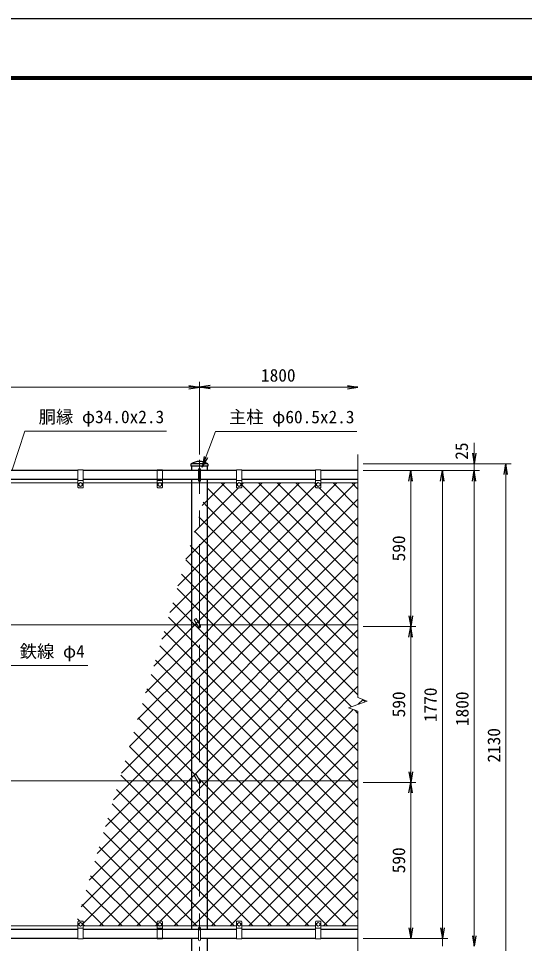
# Model space of a CAD drawing. Units: millimetres, scale not verified. Extents: x -4200 to 4200, y -2970 to 2970.
# Drawn here: x -2270 to -354, y -529 to 2970 of the extents above; entities that cross this region are included whole.
import ezdxf
from ezdxf.enums import TextEntityAlignment as Align

# ---------------------------------------------------------------- set-up
doc = ezdxf.new("R2010")
doc.units = ezdxf.units.MM
doc.header["$LTSCALE"] = 10
doc.linetypes.add('USER1', pattern=[50.8, 31.75, -6.35, 6.35, -6.35])
for name, color, linetype, lineweight in [('0-0_D-STR1', 1, 'Continuous', 25), ('0-1_D-STR3', 3, 'Continuous', 13), ('0-2_D-BMK', 2, 'USER1', 13), ('0-3_D-STR2', 7, 'Continuous', 13), ('0-4_D-STR-DIM', 7, 'Continuous', 13), ('0-A_D-STR-TXT', 7, 'Continuous', 13), ('0-C_D-TTL', 7, 'Continuous', 25)]:
    doc.layers.add(name, color=color, linetype=linetype, lineweight=lineweight)
doc.layers.add('0-5_0', color=7, linetype='Continuous')
doc.styles.add('ＭＳ ゴシック', font='')
doc.styles.get('ＭＳ ゴシック').set_extended_font_data('MS Gothic')

# ---------------------------------------------------------------- blocks, each defined once
blk = doc.blocks.new('_Open')
at = {"layer": '0-5_0'}
blk.add_line((-10, 1.667), (0, 0), dxfattribs=at)
blk.add_lwpolyline([(-10, -1.667), (0, 0), (-10, 0)], dxfattribs=at)

msp = doc.modelspace()

# ---------------------------------------------------------------- linework, layer by layer
at = {"layer": '0-0_D-STR1'}
for p, q in [((-2044.65, 1260.23), (-2324.65, 1260.23)), ((-1588.65, 1260.23), (-2024.65, 1260.23)), ((-1616.75, 1284.28), (-1616.75, 1276.23)), ((-1552.55, 1276.23), (-1616.75, 1276.23)), ((-1552.89, 1285.23), (-1616.42, 1285.23)), ((-1614.9, 1276.23), (-1614.9, 1260.23)), ((-1444.65, 1260.23), (-1580.65, 1260.23)), ((-1554.4, 1260.23), (-1554.4, 1276.23)), ((-1552.55, 1284.28), (-1552.55, 1276.23)), ((-1144.65, 1260.23), (-1424.65, 1260.23)), ((-984.65, 1260.23), (-1124.65, 1260.23)), ((-2044.65, 1226.23), (-2324.65, 1226.23)), ((-1588.65, 1226.23), (-2024.65, 1226.23)), ((-1614.9, 1226.23), (-1614.9, -475.77)), ((-1444.65, 1226.23), (-1580.65, 1226.23)), ((-1554.4, -475.77), (-1554.4, 1226.23)), ((-1144.65, 1226.23), (-1424.65, 1226.23)), ((-984.65, 1226.23), (-1124.65, 1226.23)), ((-2044.65, -475.77), (-2324.65, -475.77)), ((-1588.65, -475.77), (-2024.65, -475.77)), ((-1444.65, -475.77), (-1580.65, -475.77)), ((-1144.65, -475.77), (-1424.65, -475.77)), ((-984.65, -475.77), (-1124.65, -475.77)), ((-2044.65, -509.77), (-2324.65, -509.77)), ((-1588.65, -509.77), (-2024.65, -509.77)), ((-1444.65, -509.77), (-1580.65, -509.77)), ((-1144.65, -509.77), (-1424.65, -509.77)), ((-984.65, -509.77), (-1124.65, -509.77))]:
    msp.add_line(p, q, dxfattribs=at)
msp.add_lwpolyline([(-1614.9, -509.77), (-1614.9, -844.77), (-1554.4, -844.77), (-1554.4, -509.77)], dxfattribs=at)
for centre, radius, start, end in [((-1615.25, 1284.28), 1.5, 120.85073, 180), ((-1584.65, 1233.05), 61.17, 59.14927, 120.85073), ((-1554.05, 1284.28), 1.5, 0, 59.14927)]:
    msp.add_arc(centre, radius, start, end, dxfattribs=at)
at = {"layer": '0-1_D-STR3'}
for p, q in [((-2044.65, 1262.23), (-2044.65, 1197.23)), ((-2024.65, 1262.23), (-2044.65, 1262.23)), ((-2024.65, 1262.23), (-2024.65, 1197.23)), ((-1744.65, 1262.23), (-1744.65, 1197.23)), ((-1724.65, 1262.23), (-1744.65, 1262.23)), ((-1724.65, 1262.23), (-1724.65, 1197.23)), ((-1588.65, 1221.23), (-1588.65, 1265.23)), ((-1580.65, 1221.23), (-1580.65, 1265.23)), ((-1444.65, 1262.23), (-1444.65, 1197.23)), ((-1424.65, 1262.23), (-1444.65, 1262.23)), ((-1424.65, 1262.23), (-1424.65, 1197.23)), ((-1144.65, 1262.23), (-1144.65, 1197.23)), ((-1124.65, 1262.23), (-1144.65, 1262.23)), ((-1124.65, 1262.23), (-1124.65, 1197.23)), ((-2324.65, 1213.23), (-2044.65, 1213.23)), ((-2024.65, 1222.23), (-2044.65, 1222.23)), ((-2026.65, 1195.23), (-2042.65, 1195.23)), ((-2041.15, 1210.97), (-2034.65, 1214.73)), ((-2041.15, 1210.97), (-2041.15, 1203.48)), ((-2034.65, 1214.73), (-2028.15, 1210.97)), ((-2028.15, 1210.97), (-2028.15, 1203.48)), ((-2024.65, 1213.23), (-1444.65, 1213.23)), ((-1724.65, 1222.23), (-1744.65, 1222.23)), ((-1726.65, 1195.23), (-1742.65, 1195.23)), ((-1741.15, 1210.97), (-1734.65, 1214.73)), ((-1741.15, 1210.97), (-1741.15, 1203.48)), ((-1734.65, 1214.73), (-1728.15, 1210.97)), ((-1728.15, 1210.97), (-1728.15, 1203.48)), ((-1424.65, 1222.23), (-1444.65, 1222.23)), ((-1426.65, 1195.23), (-1442.65, 1195.23)), ((-1441.15, 1210.97), (-1434.65, 1214.73)), ((-1441.15, 1210.97), (-1441.15, 1203.48)), ((-1434.65, 1214.73), (-1428.15, 1210.97)), ((-1428.15, 1210.97), (-1428.15, 1203.48)), ((-1424.65, 1213.23), (-1144.65, 1213.23)), ((-1124.65, 1222.23), (-1144.65, 1222.23)), ((-1126.65, 1195.23), (-1142.65, 1195.23)), ((-1141.15, 1210.97), (-1134.65, 1214.73)), ((-1141.15, 1210.97), (-1141.15, 1203.48)), ((-1134.65, 1214.73), (-1128.15, 1210.97)), ((-1128.15, 1210.97), (-1128.15, 1203.48)), ((-1124.65, 1213.23), (-984.65, 1213.23)), ((-1592.74, 676.23), (-3383.5, 676.23)), ((-1604.05, 695.82), (-1597.12, 699.82)), ((-1604.05, 695.82), (-1588.12, 668.23)), ((-1597.12, 699.82), (-1581.19, 672.23)), ((-984.65, 676.23), (-1583.5, 676.23)), ((-1604.05, 105.82), (-1597.12, 109.82)), ((-1604.05, 105.82), (-1588.12, 78.23)), ((-1597.12, 109.82), (-1581.19, 82.23)), ((-1592.74, 86.23), (-3383.5, 86.23)), ((-984.65, 86.23), (-1583.5, 86.23)), ((-2044.65, -511.77), (-2044.65, -446.77)), ((-2026.65, -444.77), (-2042.65, -444.77)), ((-2041.15, -460.52), (-2041.15, -453.03)), ((-2028.15, -460.52), (-2028.15, -453.03)), ((-2024.65, -511.77), (-2024.65, -446.77)), ((-1744.65, -511.77), (-1744.65, -446.77)), ((-1726.65, -444.77), (-1742.65, -444.77)), ((-1741.15, -460.52), (-1741.15, -453.03)), ((-1728.15, -460.52), (-1728.15, -453.03)), ((-1724.65, -511.77), (-1724.65, -446.77)), ((-1444.65, -511.77), (-1444.65, -446.77)), ((-1426.65, -444.77), (-1442.65, -444.77)), ((-1441.15, -460.52), (-1441.15, -453.03)), ((-1428.15, -460.52), (-1428.15, -453.03)), ((-1424.65, -511.77), (-1424.65, -446.77)), ((-1144.65, -511.77), (-1144.65, -446.77)), ((-1126.65, -444.77), (-1142.65, -444.77)), ((-1141.15, -460.52), (-1141.15, -453.03)), ((-1128.15, -460.52), (-1128.15, -453.03)), ((-1124.65, -511.77), (-1124.65, -446.77)), ((-2324.65, -462.77), (-2044.65, -462.77)), ((-2024.65, -471.77), (-2044.65, -471.77)), ((-2041.15, -460.52), (-2034.65, -464.27)), ((-2034.65, -464.27), (-2028.15, -460.52)), ((-2024.65, -462.77), (-1444.65, -462.77)), ((-1724.65, -471.77), (-1744.65, -471.77)), ((-1741.15, -460.52), (-1734.65, -464.27)), ((-1734.65, -464.27), (-1728.15, -460.52)), ((-1588.65, -514.77), (-1588.65, -470.77)), ((-1580.65, -514.77), (-1580.65, -470.77)), ((-1424.65, -471.77), (-1444.65, -471.77)), ((-1441.15, -460.52), (-1434.65, -464.27)), ((-1434.65, -464.27), (-1428.15, -460.52)), ((-1424.65, -462.77), (-1144.65, -462.77)), ((-1124.65, -471.77), (-1144.65, -471.77)), ((-1141.15, -460.52), (-1134.65, -464.27)), ((-1134.65, -464.27), (-1128.15, -460.52)), ((-1124.65, -462.77), (-984.65, -462.77)), ((-2024.65, -511.77), (-2044.65, -511.77)), ((-1724.65, -511.77), (-1744.65, -511.77)), ((-1424.65, -511.77), (-1444.65, -511.77)), ((-1124.65, -511.77), (-1144.65, -511.77))]:
    msp.add_line(p, q, dxfattribs=at)
for points in [[(-2041.15, 1203.48), (-2034.65, 1199.73), (-2028.15, 1203.48)], [(-1741.15, 1203.48), (-1734.65, 1199.73), (-1728.15, 1203.48)], [(-1441.15, 1203.48), (-1434.65, 1199.73), (-1428.15, 1203.48)], [(-1141.15, 1203.48), (-1134.65, 1199.73), (-1128.15, 1203.48)], [(-2041.15, -453.03), (-2034.65, -449.27), (-2028.15, -453.03)], [(-1741.15, -453.03), (-1734.65, -449.27), (-1728.15, -453.03)], [(-1441.15, -453.03), (-1434.65, -449.27), (-1428.15, -453.03)], [(-1141.15, -453.03), (-1134.65, -449.27), (-1128.15, -453.03)]]:
    msp.add_lwpolyline(points, dxfattribs=at)
for centre in [(-2034.65, 1207.23), (-1734.65, 1207.23), (-1434.65, 1207.23), (-1134.65, 1207.23), (-2034.65, -456.77), (-1734.65, -456.77), (-1434.65, -456.77), (-1134.65, -456.77)]:
    msp.add_circle(centre, 6.49, dxfattribs=at)
for centre, radius, start, end in [((-1584.65, 1265.23), 4, 0, 180), ((-2042.65, 1197.23), 2, 180, 270), ((-2026.65, 1197.23), 2, 270, 0), ((-1742.65, 1197.23), 2, 180, 270), ((-1726.65, 1197.23), 2, 270, 0), ((-1584.65, 1221.23), 4, 180, 0), ((-1442.65, 1197.23), 2, 180, 270), ((-1426.65, 1197.23), 2, 270, 0), ((-1142.65, 1197.23), 2, 180, 270), ((-1126.65, 1197.23), 2, 270, 0), ((-1584.65, 670.23), 4, 210, 30), ((-1584.65, 80.23), 4, 210, 30), ((-2042.65, -446.77), 2, 90, 180), ((-2026.65, -446.77), 2, 0, 90), ((-1742.65, -446.77), 2, 90, 180), ((-1726.65, -446.77), 2, 0, 90), ((-1442.65, -446.77), 2, 90, 180), ((-1426.65, -446.77), 2, 0, 90), ((-1142.65, -446.77), 2, 90, 180), ((-1126.65, -446.77), 2, 0, 90), ((-1584.65, -470.77), 4, 0, 180), ((-1584.65, -514.77), 4, 180, 0)]:
    msp.add_arc(centre, radius, start, end, dxfattribs=at)
at = {"layer": '0-2_D-BMK'}
msp.add_line((-1584.65, -859.77), (-1584.65, 1300.23), dxfattribs=at)
at = {"layer": '0-3_D-STR2'}
for p, q in [((-1554.4, 1193.97), (-1554.58, 1194.15)), ((-1554.4, 1006.52), (-1347.69, 1213.23)), ((-1554.4, 935.8), (-1276.98, 1213.23)), ((-1554.4, 865.09), (-1206.27, 1213.23)), ((-1036.66, 676.23), (-1554.4, 1193.97)), ((-984.65, 694.94), (-1502.95, 1213.23)), ((-1424.65, 1206.98), (-1418.4, 1213.23)), ((-984.65, 765.65), (-1424.65, 1205.65)), ((-984.65, 836.36), (-1361.52, 1213.23)), ((-984.65, 907.07), (-1290.81, 1213.23)), ((-984.65, 977.78), (-1220.1, 1213.23)), ((-1144.65, 1208.49), (-1149.39, 1213.23)), ((-984.65, 1048.49), (-1131.39, 1195.23)), ((-984.65, 1119.2), (-1078.68, 1213.23)), ((-984.65, 1189.91), (-1007.97, 1213.23)), ((-1554.4, 1123.26), (-1570.96, 1139.82)), ((-1107.37, 676.23), (-1554.4, 1123.26)), ((-1460.43, 676.23), (-984.65, 1152)), ((-1389.72, 676.23), (-984.65, 1081.29)), ((-1584.65, 976.27), (-1554.4, 1006.52)), ((-1319.01, 676.23), (-984.65, 1010.58)), ((-1635.68, 925.24), (-1614.9, 946.02)), ((-1614.9, 946.02), (-1584.65, 976.27)), ((-1614.9, 900.92), (-1636.5, 922.52)), ((-1584.65, 905.55), (-1554.4, 935.8)), ((-1248.3, 676.23), (-984.65, 939.87)), ((-1666.21, 824), (-1614.9, 875.3)), ((-1614.9, 875.3), (-1584.65, 905.55)), ((-1584.65, 870.67), (-1614.9, 900.92)), ((-1614.9, 830.21), (-1652.88, 868.19)), ((-1554.4, 840.42), (-1584.65, 870.67)), ((-1584.65, 834.84), (-1554.4, 865.09)), ((-1390.21, 676.23), (-1554.4, 840.42)), ((-1177.59, 676.23), (-984.65, 869.16)), ((-1614.9, 759.5), (-1669.27, 813.86)), ((-1614.9, 804.59), (-1584.65, 834.84)), ((-1584.65, 799.96), (-1614.9, 830.21)), ((-1696.74, 722.76), (-1614.9, 804.59)), ((-1554.4, 769.71), (-1584.65, 799.96)), ((-1106.88, 676.23), (-984.65, 798.45)), ((-1584.65, 729.25), (-1614.9, 759.5)), ((-1460.92, 676.23), (-1554.4, 769.71)), ((-1554.4, 699), (-1584.65, 729.25)), ((-1036.16, 676.23), (-984.65, 727.74)), ((-1531.63, 676.23), (-1554.4, 699)), ((-1554.4, 582.25), (-1460.43, 676.23)), ((-1554.4, 511.54), (-1389.72, 676.23)), ((-1554.4, 440.83), (-1319.01, 676.23)), ((-1554.4, 370.12), (-1248.3, 676.23)), ((-1554.4, 299.41), (-1177.59, 676.23)), ((-1554.4, 228.7), (-1106.88, 676.23)), ((-1554.4, 157.99), (-1036.16, 676.23)), ((-984.65, 129.25), (-1531.63, 676.23)), ((-984.65, 199.96), (-1460.92, 676.23)), ((-984.65, 270.67), (-1390.21, 676.23)), ((-984.65, 553.51), (-1107.37, 676.23)), ((-984.65, 624.22), (-1036.66, 676.23)), ((-1614.9, 547.37), (-1718.42, 650.88)), ((-1614.9, 476.66), (-1734.8, 596.55)), ((-1584.65, 552), (-1554.4, 582.25)), ((-1614.9, 405.95), (-1751.18, 542.23)), ((-1614.9, 521.75), (-1584.65, 552)), ((-1584.65, 517.12), (-1614.9, 547.37)), ((-1818.87, 317.78), (-1614.9, 521.75)), ((-1554.4, 486.87), (-1584.65, 517.12)), ((-1584.65, 481.29), (-1554.4, 511.54)), ((-1414.03, 86.23), (-984.65, 515.61)), ((-1614.9, 335.24), (-1767.57, 487.9)), ((-1614.9, 451.04), (-1584.65, 481.29)), ((-1584.65, 446.41), (-1614.9, 476.66)), ((-1153.76, 86.23), (-1554.4, 486.87)), ((-1849.4, 216.54), (-1614.9, 451.04)), ((-1614.9, 264.53), (-1783.95, 433.57)), ((-1554.4, 416.16), (-1584.65, 446.41)), ((-1584.65, 410.58), (-1554.4, 440.83)), ((-1343.32, 86.23), (-984.65, 444.89)), ((-1614.9, 380.33), (-1584.65, 410.58)), ((-1584.65, 375.7), (-1614.9, 405.95)), ((-1224.47, 86.23), (-1554.4, 416.16)), ((-983.01, 375.82), (-965.08, 393.76)), ((-957.63, 385.06), (-967.02, 394.46)), ((-1879.94, 115.3), (-1614.9, 380.33)), ((-1614.9, 193.81), (-1800.34, 379.25)), ((-1554.4, 345.45), (-1584.65, 375.7)), ((-1584.65, 339.87), (-1554.4, 370.12)), ((-984.65, 341.38), (-997.54, 354.26)), ((-1614.9, 309.62), (-1584.65, 339.87)), ((-1584.65, 304.99), (-1614.9, 335.24)), ((-1295.18, 86.23), (-1554.4, 345.45)), ((-1838.3, 86.23), (-1614.9, 309.62)), ((-1554.4, 274.74), (-1584.65, 304.99)), ((-1584.65, 269.16), (-1554.4, 299.41)), ((-1614.9, 238.91), (-1584.65, 269.16)), ((-1584.65, 234.28), (-1614.9, 264.53)), ((-1365.89, 86.23), (-1554.4, 274.74)), ((-1719.45, 86.23), (-1849.49, 216.27)), ((-1767.59, 86.23), (-1614.9, 238.91)), ((-1554.4, 204.03), (-1584.65, 234.28)), ((-1584.65, 198.45), (-1554.4, 228.7)), ((-1614.9, 168.2), (-1584.65, 198.45)), ((-1584.65, 163.56), (-1614.9, 193.81)), ((-1436.61, 86.23), (-1554.4, 204.03)), ((-1790.16, 86.23), (-1865.87, 161.94)), ((-1696.88, 86.23), (-1614.9, 168.2)), ((-1554.4, 133.31), (-1584.65, 163.56)), ((-1584.65, 127.74), (-1554.4, 157.99)), ((-1860.87, 86.23), (-1882.25, 107.61)), ((-1614.9, 97.49), (-1584.65, 127.74)), ((-1507.32, 86.23), (-1554.4, 133.31)), ((-2002.07, -289.67), (-1626.16, 86.23)), ((-1971.53, -188.43), (-1696.88, 86.23)), ((-1941, -87.19), (-1767.59, 86.23)), ((-1910.47, 14.05), (-1838.3, 86.23)), ((-1614.9, -159.74), (-1860.87, 86.23)), ((-1614.9, -89.03), (-1790.16, 86.23)), ((-1614.9, -18.32), (-1719.45, 86.23)), ((-1626.16, 86.23), (-1614.9, 97.49)), ((-1554.4, -54.14), (-1414.03, 86.23)), ((-1554.4, -124.86), (-1343.32, 86.23)), ((-984.65, -436.44), (-1507.32, 86.23)), ((-984.65, -365.72), (-1436.61, 86.23)), ((-984.65, -295.01), (-1365.89, 86.23)), ((-984.65, -224.3), (-1295.18, 86.23)), ((-984.65, -153.59), (-1224.47, 86.23)), ((-984.65, -82.88), (-1153.76, 86.23)), ((-1468.06, -462.77), (-984.65, 20.63)), ((-1614.9, -301.16), (-1915.02, -1.04)), ((-1584.65, -48.57), (-1614.9, -18.32)), ((-1614.9, -371.87), (-1931.41, -55.37)), ((-1554.4, -78.82), (-1584.65, -48.57)), ((-1584.65, -84.39), (-1554.4, -54.14)), ((-1397.35, -462.77), (-984.65, -50.08)), ((-1614.9, -114.64), (-1584.65, -84.39)), ((-1584.65, -119.28), (-1614.9, -89.03)), ((-1170.45, -462.77), (-1554.4, -78.82)), ((-1963.03, -462.77), (-1614.9, -114.64)), ((-1554.4, -149.53), (-1584.65, -119.28)), ((-1584.65, -155.11), (-1554.4, -124.86)), ((-1326.64, -462.77), (-984.65, -120.79)), ((-1665.42, -462.77), (-1964.17, -164.02)), ((-1614.9, -185.36), (-1584.65, -155.11)), ((-1584.65, -189.99), (-1614.9, -159.74)), ((-1241.16, -462.77), (-1554.4, -149.53)), ((-1892.32, -462.77), (-1614.9, -185.36)), ((-1554.4, -220.24), (-1584.65, -189.99)), ((-1255.93, -462.77), (-984.65, -191.5)), ((-1744.65, -454.25), (-1980.56, -218.35)), ((-1311.87, -462.77), (-1554.4, -220.24)), ((-1806.84, -462.77), (-1996.94, -272.68)), ((-1185.22, -462.77), (-984.65, -262.21)), ((-1584.65, -331.41), (-1614.9, -301.16)), ((-1877.55, -462.77), (-2013.32, -327)), ((-1554.4, -361.66), (-1584.65, -331.41)), ((-1114.5, -462.77), (-984.65, -332.92)), ((-1948.27, -462.77), (-2029.71, -381.33)), ((-1584.65, -402.12), (-1614.9, -371.87)), ((-1453.29, -462.77), (-1554.4, -361.66)), ((-1554.4, -432.37), (-1584.65, -402.12)), ((-1043.79, -462.77), (-984.65, -403.63)), ((-2036.98, -444.77), (-2046.09, -435.66)), ((-1524, -462.77), (-1554.4, -432.37)), ((-2018.98, -462.77), (-2024.65, -457.1)), ((-1750.9, -462.77), (-1744.65, -456.53))]:
    msp.add_line(p, q, dxfattribs=at)
for points in [[(-1788.34, 419.03), (-1614.9, 592.46), (-1584.65, 622.71), (-1554.4, 652.96), (-1531.14, 676.23), (-994.14, 1213.23)], [(-1757.81, 520.27), (-1614.9, 663.17), (-1601.85, 676.23), (-1596.07, 682), (-1590.22, 687.86), (-1584.65, 693.42), (-1554.4, 723.67), (-1064.85, 1213.23)], [(-1727.27, 621.51), (-1672.56, 676.23), (-1614.9, 733.88), (-1584.65, 764.13), (-1554.4, 794.38), (-1144.65, 1204.13)], [(-1605.14, 1026.49), (-1584.65, 1046.98), (-1554.4, 1077.23), (-1436.4, 1195.23)], [(-1574.61, 1127.73), (-1554.4, 1147.94), (-1489.11, 1213.23)], [(-984.65, 482.8), (-1178.08, 676.23), (-1554.4, 1052.55), (-1584.65, 1082.8), (-1587.35, 1085.5)], [(-984.65, 412.09), (-1248.79, 676.23), (-1554.4, 981.84), (-1584.65, 1012.09), (-1603.73, 1031.17)], [(-1009.47, 366.2), (-1319.5, 676.23), (-1554.4, 911.13), (-1584.65, 941.38), (-1614.9, 971.63), (-1620.12, 976.84)], [(-984.65, 58.54), (-1012.34, 86.23), (-1554.4, 628.29), (-1584.65, 658.54), (-1602.34, 676.23), (-1614.9, 688.79), (-1685.65, 759.54)], [(-984.65, -12.17), (-1083.05, 86.23), (-1554.4, 557.58), (-1584.65, 587.83), (-1614.9, 618.08), (-1673.05, 676.23), (-1702.03, 705.21)], [(-2032.6, -390.92), (-1614.9, 26.78), (-1584.65, 57.03), (-1555.45, 86.23), (-1554.4, 87.28), (-984.65, 657.03)], [(-2024.65, -453.68), (-1614.9, -43.93), (-1584.65, -13.68), (-1554.4, 16.57), (-1484.74, 86.23), (-984.65, 586.32)], [(-1821.61, -462.77), (-1614.9, -256.07), (-1584.65, -225.82), (-1554.4, -195.57), (-1272.61, 86.23), (-1002.7, 356.14)], [(-1599.97, 108.17), (-1614.9, 123.1), (-1816.72, 324.92)], [(-1732.9, -444.77), (-1614.9, -326.78), (-1584.65, -296.53), (-1554.4, -266.28), (-1201.9, 86.23), (-984.65, 303.47)], [(-1099.74, -462.77), (-1554.4, -8.11), (-1584.65, 22.14), (-1614.9, 52.39), (-1648.74, 86.23), (-1833.1, 270.59)], [(-1680.19, -462.77), (-1614.9, -397.49), (-1584.65, -367.24), (-1554.4, -336.99), (-1131.19, 86.23), (-984.65, 232.76)], [(-1609.48, -462.77), (-1584.65, -437.95), (-1554.4, -407.7), (-1060.48, 86.23), (-984.65, 162.05)], [(-1029.03, -462.77), (-1554.4, 62.6), (-1578.03, 86.23), (-1584.65, 92.85), (-1590.98, 99.18)], [(-1538.77, -462.77), (-989.77, 86.23), (-984.65, 91.34)], [(-1382.58, -462.77), (-1554.4, -290.95), (-1584.65, -260.7), (-1614.9, -230.45), (-1898.64, 53.28)], [(-1594.71, -462.77), (-1614.9, -442.58), (-1947.79, -109.7)]]:
    msp.add_lwpolyline(points, dxfattribs=at)
at = {"layer": '0-4_D-STR-DIM'}
for p, q in [((-3344.65, 1575.23), (-1624.65, 1575.23)), ((-1584.65, 1320.23), (-1584.65, 1595.23)), ((-1584.65, 1320.23), (-1584.65, 1595.23)), ((-1544.65, 1575.23), (-1024.65, 1575.23)), ((-544.65, 1325.23), (-544.65, 1365.23)), ((-984.65, 1320.23), (-984.65, 400.88)), ((-964.65, 1285.23), (-404.65, 1285.23)), ((-964.65, 1285.23), (-524.65, 1285.23)), ((-964.65, 1260.23), (-644.65, 1260.23)), ((-964.65, 1260.23), (-524.65, 1260.23)), ((-964.65, 1260.23), (-524.65, 1260.23)), ((-964.65, 1260.23), (-764.65, 1260.23)), ((-544.65, 1260.23), (-544.65, 1285.23)), ((-424.65, 1245.23), (-424.65, -804.77)), ((-784.65, 710.23), (-784.65, 1220.23)), ((-664.65, 1220.23), (-664.65, -469.77)), ((-544.65, -499.77), (-544.65, 1220.23)), ((-544.65, 1220.23), (-544.65, 1180.23)), ((-964.65, 670.23), (-764.65, 670.23)), ((-964.65, 670.23), (-764.65, 670.23)), ((-784.65, 630.23), (-784.65, 120.23)), ((-1019.89, 362.4), (-949.42, 388.05)), ((-949.42, 388.05), (-984.65, 400.88)), ((-984.65, 349.58), (-1019.89, 362.4)), ((-984.65, 349.58), (-984.65, -629.77)), ((-964.65, 80.23), (-764.65, 80.23)), ((-964.65, 80.23), (-764.65, 80.23)), ((-784.65, -469.77), (-784.65, 40.23)), ((-664.65, -469.77), (-664.65, -429.77)), ((-964.65, -509.77), (-644.65, -509.77)), ((-964.65, -509.77), (-644.65, -509.77)), ((-964.65, -509.77), (-764.65, -509.77)), ((-664.65, -509.77), (-664.65, -539.77))]:
    msp.add_line(p, q, dxfattribs=at)
at = {"layer": '0-A_D-STR-TXT'}
for points in [[(-1709.99, 1408.48), (-2245.94, 1408.48), (-2294.03, 1262.13)], [(-989.26, 1408.23), (-1523.94, 1408.23), (-1573.97, 1274.67)], [(-2007.7, 522.6), (-2319.03, 522.6), (-2367.13, 674.32)]]:
    msp.add_lwpolyline(points, dxfattribs=at)
at = {"layer": '0-C_D-TTL', "color": 2}
msp.add_lwpolyline([(-4199.68, 2970.23), (4200.32, 2970.23), (4200.32, -2969.77), (-4199.68, -2969.77)], close=True, dxfattribs=at)
at = {"layer": '0-C_D-TTL'}
for points in [[(-3929.68, 2750.23), (3930.32, 2750.23), (3930.32, -2749.77), (-3929.68, -2749.77)], [(-3927.18, 2747.73), (3927.82, 2747.73), (3927.82, -2747.27), (-3927.18, -2747.27)], [(-3924.68, 2745.23), (3925.32, 2745.23), (3925.32, -2744.77), (-3924.68, -2744.77)], [(-3922.18, 2742.73), (3922.82, 2742.73), (3922.82, -2742.27), (-3922.18, -2742.27)], [(-3919.68, 2740.23), (3920.32, 2740.23), (3920.32, -2739.77), (-3919.68, -2739.77)]]:
    msp.add_lwpolyline(points, close=True, dxfattribs=at)

# ---------------------------------------------------------------- block references
at = {"layer": '0-4_D-STR-DIM', "xscale": 4, "yscale": 4}
for p in [(-1584.65, 1575.23), (-984.65, 1575.23)]:
    msp.add_blockref('_Open', p, dxfattribs=at)
for p, rotation in [((-1584.65, 1575.23), 180), ((-544.65, 1285.23), 270), ((-784.65, 1260.23), 90), ((-664.65, 1260.23), 90), ((-544.65, 1260.23), 90), ((-544.65, 1260.23), 90), ((-424.65, 1285.23), 90), ((-784.65, 670.23), 270), ((-784.65, 670.23), 90), ((-784.65, 80.23), 270), ((-784.65, 80.23), 90), ((-784.65, -509.77), 270), ((-664.65, -509.77), 270), ((-664.65, -509.77), 270), ((-544.65, -539.77), 270)]:
    msp.add_blockref('_Open', p, dxfattribs=dict(at, rotation=rotation))
at = {"layer": '0-A_D-STR-TXT', "xscale": 4, "yscale": 4, "rotation": 249.46512}
msp.add_blockref('_Open', (-1574.67, 1272.8), dxfattribs=at)

# ---------------------------------------------------------------- texts
at = {"layer": '0-4_D-STR-DIM', "style": 'ＭＳ ゴシック'}
msp.add_text('1800', height=48.09, dxfattribs=at).set_placement((-1351.55, 1581.97), align=Align.BOTTOM_LEFT)
for s, p in [('25', (-553.38, 1300.87)), ('590', (-791.4, 916.35)), ('590', (-791.4, 326.35)), ('1770', (-671.4, 308.33)), ('1800', (-551.4, 293.33)), ('2130', (-431.4, 154.98)), ('590', (-791.4, -263.65))]:
    msp.add_text(s, height=48.09, rotation=90, dxfattribs=at).set_placement(p, align=Align.BOTTOM_LEFT)
at = {"layer": '0-A_D-STR-TXT', "style": 'ＭＳ ゴシック'}
for s, p in [('胴縁 φ34.0x2.3', (-2193.49, 1424.75)), ('主柱 φ60.5x2.3', (-1473.02, 1424.24)), ('鉄線 φ4', (-2265.32, 537.47))]:
    msp.add_text(s, height=48.09, dxfattribs=at).set_placement(p, align=Align.BOTTOM_LEFT)

doc.saveas('drawing.dxf')
